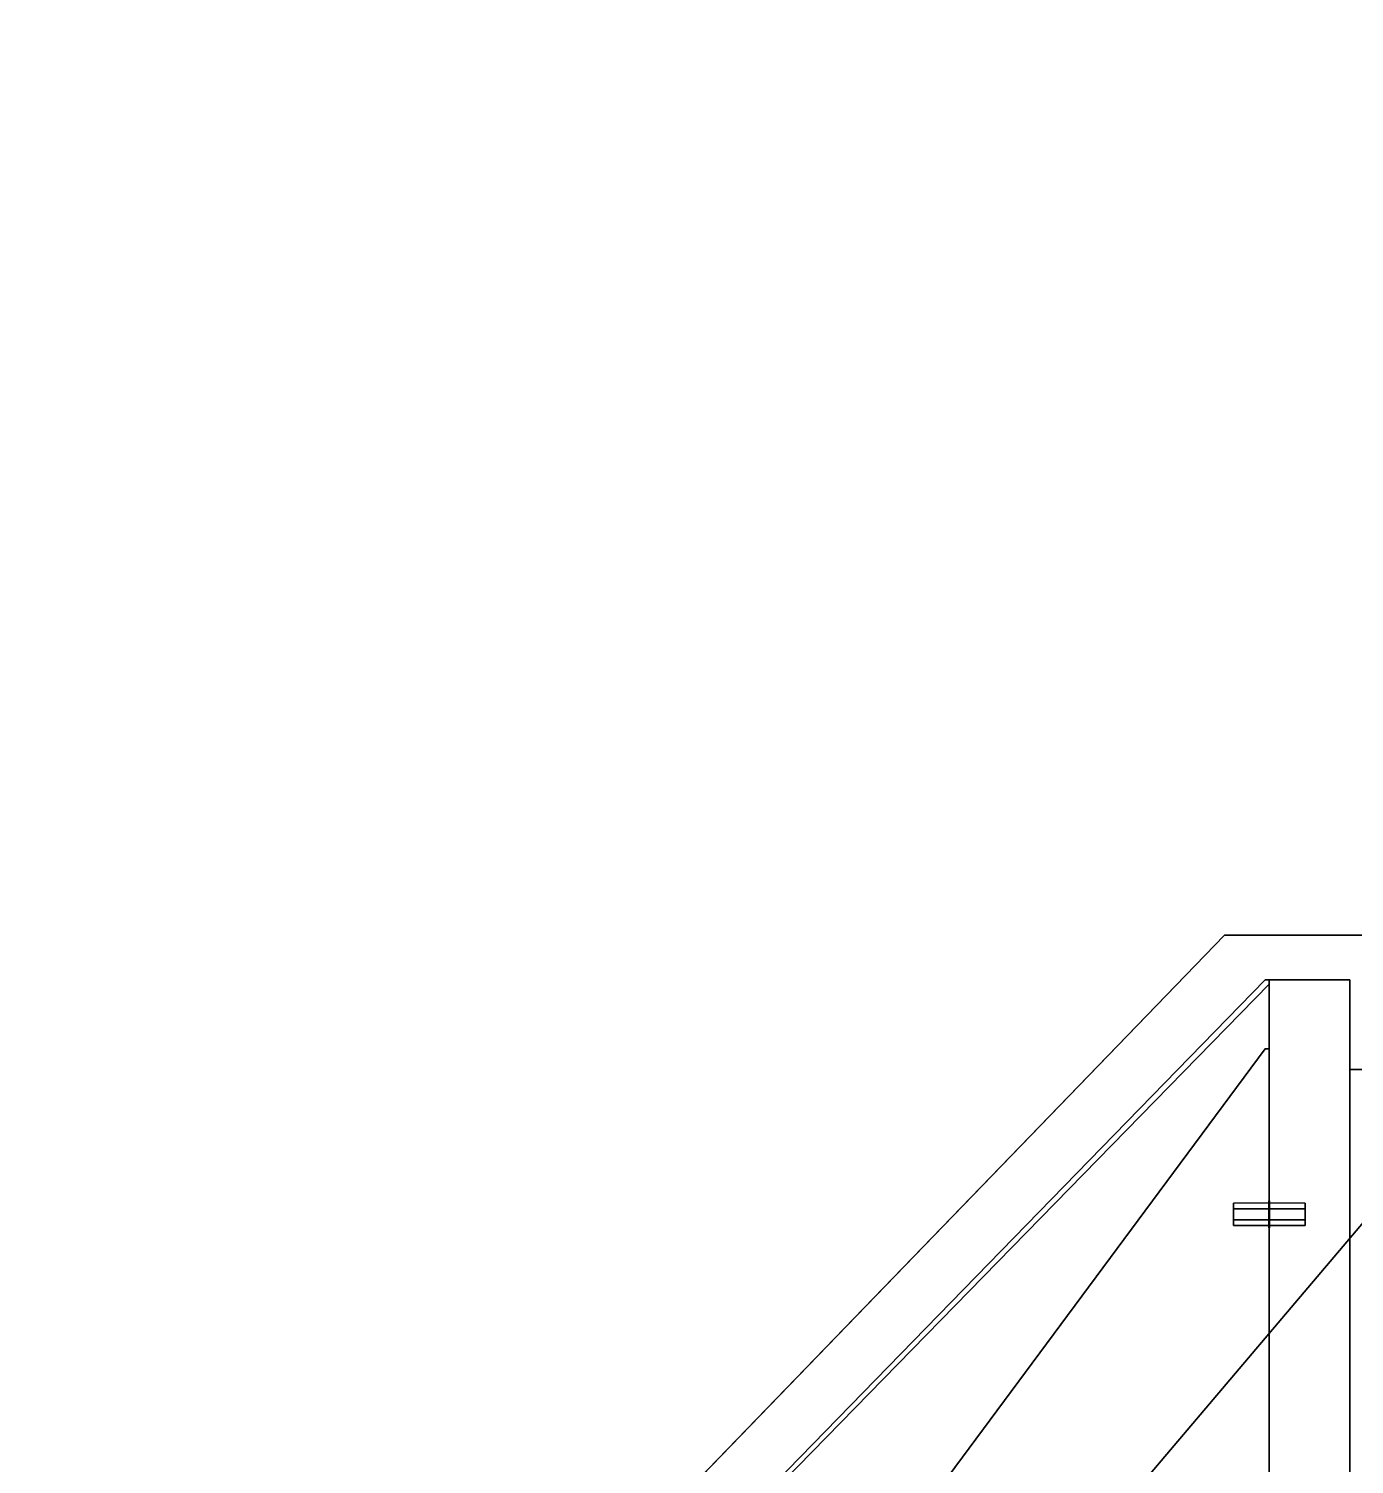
# Model space of a CAD drawing. Extents: x 0 to 5228, y -2725 to 0.
# Drawn here: x 2014.5 to 2310.5, y -1683.2 to -1362.6 of the extents above; entities that cross this region are included whole.
import ezdxf

# ---------------------------------------------------------------- set-up
doc = ezdxf.new("R2010")
doc.units = 0
for name, color, linetype in [('LAYER0', 7, 'CONTINUOUS'), ('LAYER1', 7, 'CONTINUOUS'), ('LAYER394', 7, 'CONTINUOUS'), ('LAYER449', 7, 'CONTINUOUS'), ('LAYER847', 7, 'CONTINUOUS'), ('LAYER848', 251, 'CONTINUOUS'), ('LAYER849', 251, 'CONTINUOUS'), ('LAYER852', 251, 'CONTINUOUS'), ('LAYER854', 251, 'CONTINUOUS'), ('LAYER855', 254, 'CONTINUOUS'), ('LAYER859', 251, 'CONTINUOUS'), ('LAYER860', 254, 'CONTINUOUS')]:
    doc.layers.add(name, color=color, linetype=linetype)

msp = doc.modelspace()

# ---------------------------------------------------------------- linework, layer by layer
at = {"layer": 'LAYER0', "invisible_edges": 1}
for points in [[(5227.5, 0), (0, -2725.14), (0, 0), (5227.5, 0)], [(5227.5, -2725.14, 5), (0, 0, 5), (0, -2725.14, 5), (5227.5, -2725.14, 5)], [(0, 0, 5), (5227.5, -2725.14, 5), (5227.5, 0, 5), (0, 0, 5)], [(0, -2725.14), (5227.5, 0), (5227.5, -2725.14), (0, -2725.14)]]:
    msp.add_3dface(points, dxfattribs=at)
at = {"layer": 'LAYER394'}
for points, invisible_edges in [([(2281.5, -2315, 885), (2022.5, -1833, 885), (2281.5, -1565, 885), (2281.5, -2315, 885)], 5), ([(2022.5, -1833, 940), (2281.5, -2315, 940), (2281.5, -1565, 940), (2022.5, -1833, 940)], 3), ([(3784.5, -1565, 885), (2281.5, -2165, 885), (2281.5, -1565, 885), (3784.5, -1565, 885)], 3), ([(2281.5, -2165, 885), (3784.5, -1565, 885), (3784.5, -2165, 885), (2281.5, -2165, 885)], 1), ([(2281.5, -2315, 885), (2281.5, -1565, 885), (2281.5, -2165, 885), (2281.5, -2315, 885)], 3), ([(2281.5, -1565, 940), (3784.5, -1565, 885), (2281.5, -1565, 885), (2281.5, -1565, 940)], 1), ([(3784.5, -1565, 885), (2281.5, -1565, 940), (3784.5, -1565, 940), (3784.5, -1565, 885)], 1), ([(2281.5, -1565, 940), (2281.5, -2315, 940), (2281.5, -2165, 940), (2281.5, -1565, 940)], 5), ([(2281.5, -1565, 940), (2281.5, -2165, 940), (3784.5, -2165, 940), (2281.5, -1565, 940)], 5), ([(2281.5, -1565, 940), (3784.5, -2165, 940), (3784.5, -1565, 940), (2281.5, -1565, 940)], 1)]:
    msp.add_3dface(points, dxfattribs=dict(at, invisible_edges=invisible_edges))
at = {"layer": 'LAYER449', "invisible_edges": 1}
for points in [[(2327.5, -2165, 155), (2309.5, -1595, 155), (2327.5, -1595, 155), (2327.5, -2165, 155)], [(2309.5, -1595, 155), (2327.5, -2165, 155), (2309.5, -2165, 155), (2309.5, -1595, 155)], [(2309.5, -1595, 155), (2327.5, -1595, 885), (2327.5, -1595, 155), (2309.5, -1595, 155)], [(2327.5, -1595, 885), (2309.5, -1595, 155), (2309.5, -1595, 885), (2327.5, -1595, 885)], [(2309.5, -2165, 885), (2327.5, -1595, 885), (2309.5, -1595, 885), (2309.5, -2165, 885)], [(2327.5, -1595, 885), (2309.5, -2165, 885), (2327.5, -2165, 885), (2327.5, -1595, 885)], [(2309.5, -1595, 155), (2309.5, -2165, 885), (2309.5, -1595, 885), (2309.5, -1595, 155)], [(2309.5, -2165, 885), (2309.5, -1595, 155), (2309.5, -2165, 155), (2309.5, -2165, 885)]]:
    msp.add_3dface(points, dxfattribs=at)
at = {"layer": 'LAYER847'}
for points, invisible_edges in [([(3784.5, -2165, 5), (2085.5, -1897, 5), (2324.5, -1615, 5), (3784.5, -2165, 5)], 5), ([(2324.5, -1615, 155), (2085.5, -1897, 5), (2085.5, -1897, 155), (2324.5, -1615, 155)], 1), ([(2085.5, -1897, 5), (2324.5, -1615, 155), (2324.5, -1615, 5), (2085.5, -1897, 5)], 1), ([(2085.5, -1897, 155), (3784.5, -2165, 155), (2324.5, -1615, 155), (2085.5, -1897, 155)], 3)]:
    msp.add_3dface(points, dxfattribs=dict(at, invisible_edges=invisible_edges))
at = {"layer": 'LAYER848'}
for points, invisible_edges in [([(2027.5, -2165, 156), (2291.5, -1575, 156), (2291.5, -2165, 156), (2027.5, -2165, 156)], 1), ([(2291.5, -1575, 156), (2027.5, -2165, 156), (2290.62, -1575, 156), (2291.5, -1575, 156)], 3), ([(2290.62, -1575, 156), (2027.5, -2165, 156), (2027.5, -1845, 156), (2290.62, -1575, 156)], 1), ([(2027.5, -1845, 156), (2290.62, -1575, 174), (2290.62, -1575, 156), (2027.5, -1845, 156)], 1), ([(2290.62, -1575, 174), (2027.5, -1845, 156), (2027.5, -1845, 174), (2290.62, -1575, 174)], 1), ([(2291.5, -2165, 174), (2290.62, -1575, 174), (2027.5, -2165, 174), (2291.5, -2165, 174)], 3), ([(2027.5, -2165, 174), (2290.62, -1575, 174), (2027.5, -1845, 174), (2027.5, -2165, 174)], 1), ([(2290.62, -1575, 174), (2291.5, -1575, 156), (2290.62, -1575, 156), (2290.62, -1575, 174)], 1), ([(2291.5, -1575, 156), (2290.62, -1575, 174), (2291.5, -1575, 174), (2291.5, -1575, 156)], 1), ([(2290.62, -1575, 174), (2291.5, -2165, 174), (2291.5, -1575, 174), (2290.62, -1575, 174)], 1), ([(2291.5, -2165, 174), (2291.5, -1575, 156), (2291.5, -1575, 174), (2291.5, -2165, 174)], 1), ([(2291.5, -1575, 156), (2291.5, -2165, 174), (2291.5, -2165, 156), (2291.5, -1575, 156)], 1)]:
    msp.add_3dface(points, dxfattribs=dict(at, invisible_edges=invisible_edges))
at = {"layer": 'LAYER849', "invisible_edges": 1}
for points in [[(2291.5, -2165, 885), (2291.5, -1575, 155), (2291.5, -2165, 155), (2291.5, -2165, 885)], [(2291.5, -1575, 155), (2291.5, -2165, 885), (2291.5, -1575, 885), (2291.5, -1575, 155)], [(2309.5, -2165, 155), (2291.5, -1575, 155), (2309.5, -1575, 155), (2309.5, -2165, 155)], [(2291.5, -1575, 155), (2309.5, -2165, 155), (2291.5, -2165, 155), (2291.5, -1575, 155)], [(2309.5, -1575, 885), (2291.5, -1575, 155), (2291.5, -1575, 885), (2309.5, -1575, 885)], [(2291.5, -1575, 155), (2309.5, -1575, 885), (2309.5, -1575, 155), (2291.5, -1575, 155)], [(2291.5, -2165, 885), (2309.5, -1575, 885), (2291.5, -1575, 885), (2291.5, -2165, 885)], [(2309.5, -1575, 885), (2291.5, -2165, 885), (2309.5, -2165, 885), (2309.5, -1575, 885)], [(2309.5, -1575, 885), (2309.5, -2165, 155), (2309.5, -1575, 155), (2309.5, -1575, 885)], [(2309.5, -2165, 155), (2309.5, -1575, 885), (2309.5, -2165, 885), (2309.5, -2165, 155)]]:
    msp.add_3dface(points, dxfattribs=at)
at = {"layer": 'LAYER852', "invisible_edges": 1}
for points in [[(2291.5, -1690.43, 866.5), (2027.5, -1846, 866.5), (2291.501, -1575.999, 866.5), (2291.5, -1690.43, 866.5)], [(2027.5, -1846, 884.5), (2291.501, -1575.999, 866.5), (2027.5, -1846, 866.5), (2027.5, -1846, 884.5)], [(2291.501, -1575.999, 866.5), (2027.5, -1846, 884.5), (2291.501, -1575.999, 884.5), (2291.501, -1575.999, 866.5)], [(2027.5, -1846, 884.5), (2291.5, -1690.43, 884.5), (2291.501, -1575.999, 884.5), (2027.5, -1846, 884.5)], [(2291.501, -1575.999, 884.5), (2291.5, -1690.43, 866.5), (2291.501, -1575.999, 866.5), (2291.501, -1575.999, 884.5)], [(2291.5, -1690.43, 866.5), (2291.501, -1575.999, 884.5), (2291.5, -1690.43, 884.5), (2291.5, -1690.43, 866.5)]]:
    msp.add_3dface(points, dxfattribs=at)
at = {"layer": 'LAYER854'}
for points, invisible_edges in [([(2027.5, -2140.4, 393), (2291.5, -1590.4, 393), (2291.5, -2140.4, 393), (2027.5, -2140.4, 393)], 1), ([(2291.5, -1590.4, 393), (2027.5, -2140.4, 393), (2290.62, -1590.4, 393), (2291.5, -1590.4, 393)], 3), ([(2290.62, -1590.4, 393), (2027.5, -2140.4, 393), (2027.5, -1945.4, 393), (2290.62, -1590.4, 393)], 1), ([(2027.5, -1945.4, 393), (2290.62, -1590.4, 411), (2290.62, -1590.4, 393), (2027.5, -1945.4, 393)], 1), ([(2290.62, -1590.4, 411), (2027.5, -1945.4, 393), (2027.5, -1945.4, 411), (2290.62, -1590.4, 411)], 1), ([(2291.5, -2140.4, 411), (2290.62, -1590.4, 411), (2027.5, -2140.4, 411), (2291.5, -2140.4, 411)], 3), ([(2027.5, -2140.4, 411), (2290.62, -1590.4, 411), (2027.5, -1945.4, 411), (2027.5, -2140.4, 411)], 1), ([(2290.62, -1590.4, 411), (2291.5, -1590.4, 393), (2290.62, -1590.4, 393), (2290.62, -1590.4, 411)], 1), ([(2291.5, -1590.4, 393), (2290.62, -1590.4, 411), (2291.5, -1590.4, 411), (2291.5, -1590.4, 393)], 1), ([(2290.62, -1590.4, 411), (2291.5, -2140.4, 411), (2291.5, -1590.4, 411), (2290.62, -1590.4, 411)], 1), ([(2291.5, -2140.4, 411), (2291.5, -1590.4, 393), (2291.5, -1590.4, 411), (2291.5, -2140.4, 411)], 1), ([(2291.5, -1590.4, 393), (2291.5, -2140.4, 411), (2291.5, -2140.4, 393), (2291.5, -1590.4, 393)], 1)]:
    msp.add_3dface(points, dxfattribs=dict(at, invisible_edges=invisible_edges))
at = {"layer": 'LAYER855'}
for points in [[(2283.5, -1624.9, 390.5), (2283.5, -1629.9, 390.5), (2283.5, -1628.65, 392.665), (2283.5, -1626.15, 392.665)], [(2283.5, -1624.9, 390.5), (2283.5, -1626.15, 388.3349), (2283.5, -1628.65, 388.3349), (2283.5, -1629.9, 390.5)], [(2291.45, -1630.4, 390.5), (2291.45, -1624.4, 390.5), (2291.45, -1625.9, 393.0981), (2291.45, -1628.9, 393.0981)], [(2291.45, -1630.4, 390.5), (2291.45, -1624.4, 390.5), (2291.45, -1625.9, 387.9019), (2291.45, -1628.9, 387.9019)], [(2291.55, -1630.4, 390.5), (2291.55, -1624.4, 390.5), (2291.55, -1625.9, 393.0981), (2291.55, -1628.9, 393.0981)], [(2291.55, -1630.4, 390.5), (2291.55, -1624.4, 390.5), (2291.55, -1625.9, 387.9019), (2291.55, -1628.9, 387.9019)], [(2299.5, -1624.9, 390.5), (2299.5, -1629.9, 390.5), (2299.5, -1628.65, 392.665), (2299.5, -1626.15, 392.665)], [(2299.5, -1624.9, 390.5), (2299.5, -1626.15, 388.3349), (2299.5, -1628.65, 388.3349), (2299.5, -1629.9, 390.5)]]:
    msp.add_3dface(points, dxfattribs=at)
at = {"layer": 'LAYER859'}
for points, invisible_edges in [([(2027.5, -2140.4, 630), (2291.5, -1590.4, 630), (2291.5, -2140.4, 630), (2027.5, -2140.4, 630)], 1), ([(2291.5, -1590.4, 630), (2027.5, -2140.4, 630), (2290.62, -1590.4, 630), (2291.5, -1590.4, 630)], 3), ([(2290.62, -1590.4, 630), (2027.5, -2140.4, 630), (2027.5, -1945.4, 630), (2290.62, -1590.4, 630)], 1), ([(2027.5, -1945.4, 630), (2290.62, -1590.4, 648), (2290.62, -1590.4, 630), (2027.5, -1945.4, 630)], 1), ([(2290.62, -1590.4, 648), (2027.5, -1945.4, 630), (2027.5, -1945.4, 648), (2290.62, -1590.4, 648)], 1), ([(2291.5, -2140.4, 648), (2290.62, -1590.4, 648), (2027.5, -2140.4, 648), (2291.5, -2140.4, 648)], 3), ([(2027.5, -2140.4, 648), (2290.62, -1590.4, 648), (2027.5, -1945.4, 648), (2027.5, -2140.4, 648)], 1), ([(2290.62, -1590.4, 648), (2291.5, -1590.4, 630), (2290.62, -1590.4, 630), (2290.62, -1590.4, 648)], 1), ([(2291.5, -1590.4, 630), (2290.62, -1590.4, 648), (2291.5, -1590.4, 648), (2291.5, -1590.4, 630)], 1), ([(2290.62, -1590.4, 648), (2291.5, -2140.4, 648), (2291.5, -1590.4, 648), (2290.62, -1590.4, 648)], 1), ([(2291.5, -2140.4, 648), (2291.5, -1590.4, 630), (2291.5, -1590.4, 648), (2291.5, -2140.4, 648)], 1), ([(2291.5, -1590.4, 630), (2291.5, -2140.4, 648), (2291.5, -2140.4, 630), (2291.5, -1590.4, 630)], 1)]:
    msp.add_3dface(points, dxfattribs=dict(at, invisible_edges=invisible_edges))
at = {"layer": 'LAYER860'}
for points in [[(2283.5, -1624.9, 627.5), (2283.5, -1629.9, 627.5), (2283.5, -1628.65, 629.665), (2283.5, -1626.15, 629.665)], [(2283.5, -1624.9, 627.5), (2283.5, -1626.15, 625.3349), (2283.5, -1628.65, 625.3349), (2283.5, -1629.9, 627.5)], [(2291.45, -1630.4, 627.5), (2291.45, -1624.4, 627.5), (2291.45, -1625.9, 630.0981), (2291.45, -1628.9, 630.0981)], [(2291.45, -1630.4, 627.5), (2291.45, -1624.4, 627.5), (2291.45, -1625.9, 624.9019), (2291.45, -1628.9, 624.9019)], [(2291.55, -1630.4, 627.5), (2291.55, -1624.4, 627.5), (2291.55, -1625.9, 630.0981), (2291.55, -1628.9, 630.0981)], [(2291.55, -1630.4, 627.5), (2291.55, -1624.4, 627.5), (2291.55, -1625.9, 624.9019), (2291.55, -1628.9, 624.9019)], [(2299.5, -1624.9, 627.5), (2299.5, -1629.9, 627.5), (2299.5, -1628.65, 629.665), (2299.5, -1626.15, 629.665)], [(2299.5, -1624.9, 627.5), (2299.5, -1626.15, 625.3349), (2299.5, -1628.65, 625.3349), (2299.5, -1629.9, 627.5)]]:
    msp.add_3dface(points, dxfattribs=at)

# ---------------------------------------------------------------- meshes
at = {"layer": 'LAYER1'}
mesh = msp.add_polymesh((6, 2), dxfattribs=at)
for k, corner in enumerate([(4927.5, -150, 2523), (977.5, -150, 2523), (4927.5, -330, 2523), (4927.5, -150, 2523), (5077.5, -330, 2523), (4927.5, -330, 2523), (5077.5, -2165, 2523), (5077.5, -330, 2523), (2281.5, -2165, 2523), (5077.5, -2165, 2523), (2281.5, -2315, 2523), (5227.5, -2315, 2523)]):
    mesh.set_mesh_vertex(divmod(k, 2), corner)
at = {"layer": 'LAYER394'}
mesh = msp.add_polymesh((2, 2), dxfattribs=at)
for k, corner in enumerate([(2281.5, -1565, 885), (2022.5, -1833, 885), (2281.5, -1565, 940), (2022.5, -1833, 940)]):
    mesh.set_mesh_vertex(divmod(k, 2), corner)
at = {"layer": 'LAYER855'}
mesh = msp.add_polymesh((2, 6), dxfattribs=dict(at, n_close=True))
for k, corner in enumerate([(2283.5, -1624.9, 390.5), (2283.5, -1626.15, 392.665), (2283.5, -1628.65, 392.665), (2283.5, -1629.9, 390.5), (2283.5, -1628.65, 388.3349), (2283.5, -1626.15, 388.3349), (2299.5, -1624.9, 390.5), (2299.5, -1626.15, 392.665), (2299.5, -1628.65, 392.665), (2299.5, -1629.9, 390.5), (2299.5, -1628.65, 388.3349), (2299.5, -1626.15, 388.3349)]):
    mesh.set_mesh_vertex(divmod(k, 6), corner)
mesh = msp.add_polymesh((2, 6), dxfattribs=dict(at, n_close=True))
for k, corner in enumerate([(2291.45, -1624.4, 390.5), (2291.45, -1625.9, 393.0981), (2291.45, -1628.9, 393.0981), (2291.45, -1630.4, 390.5), (2291.45, -1628.9, 387.9019), (2291.45, -1625.9, 387.9019), (2291.55, -1624.4, 390.5), (2291.55, -1625.9, 393.0981), (2291.55, -1628.9, 393.0981), (2291.55, -1630.4, 390.5), (2291.55, -1628.9, 387.9019), (2291.55, -1625.9, 387.9019)]):
    mesh.set_mesh_vertex(divmod(k, 6), corner)
at = {"layer": 'LAYER860'}
mesh = msp.add_polymesh((2, 6), dxfattribs=dict(at, n_close=True))
for k, corner in enumerate([(2283.5, -1624.9, 627.5), (2283.5, -1626.15, 629.665), (2283.5, -1628.65, 629.665), (2283.5, -1629.9, 627.5), (2283.5, -1628.65, 625.3349), (2283.5, -1626.15, 625.3349), (2299.5, -1624.9, 627.5), (2299.5, -1626.15, 629.665), (2299.5, -1628.65, 629.665), (2299.5, -1629.9, 627.5), (2299.5, -1628.65, 625.3349), (2299.5, -1626.15, 625.3349)]):
    mesh.set_mesh_vertex(divmod(k, 6), corner)
mesh = msp.add_polymesh((2, 6), dxfattribs=dict(at, n_close=True))
for k, corner in enumerate([(2291.45, -1624.4, 627.5), (2291.45, -1625.9, 630.0981), (2291.45, -1628.9, 630.0981), (2291.45, -1630.4, 627.5), (2291.45, -1628.9, 624.9019), (2291.45, -1625.9, 624.9019), (2291.55, -1624.4, 627.5), (2291.55, -1625.9, 630.0981), (2291.55, -1628.9, 630.0981), (2291.55, -1630.4, 627.5), (2291.55, -1628.9, 624.9019), (2291.55, -1625.9, 624.9019)]):
    mesh.set_mesh_vertex(divmod(k, 6), corner)

doc.saveas('drawing.dxf')
